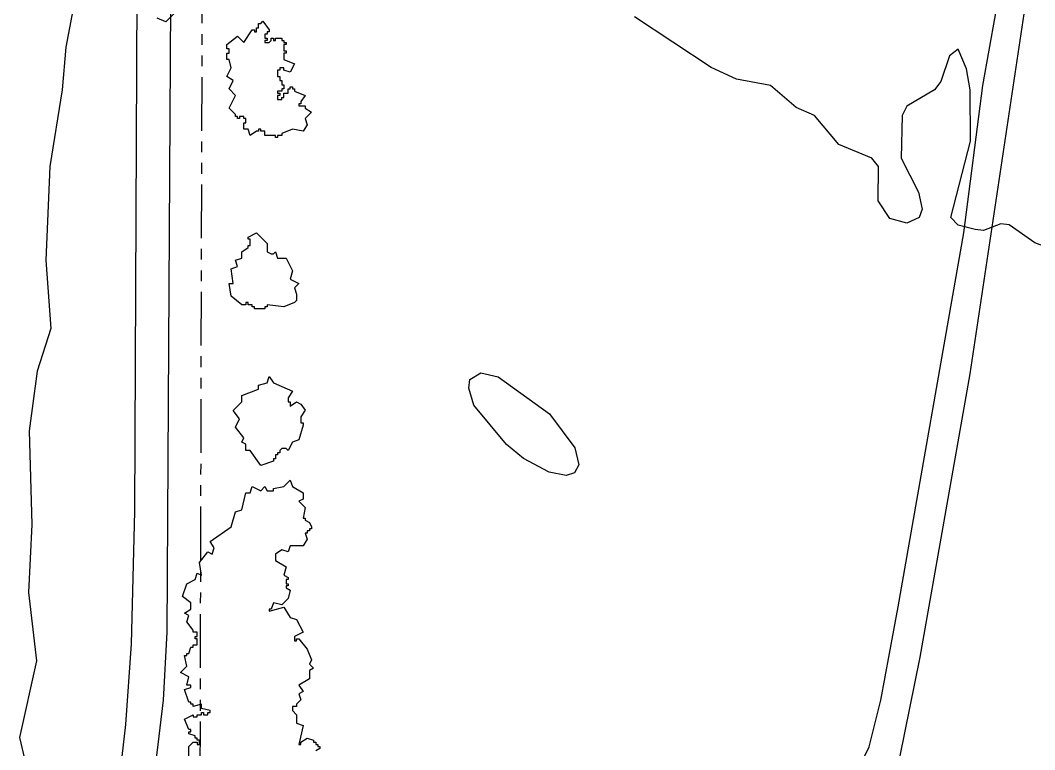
# Model space of a CAD drawing. Header units: metres. Extents: x -400 to 800, y -650 to 500.
# Drawn here: x -60 to 60, y -386.6 to -300.4 of the extents above; entities that cross this region are included whole.
import ezdxf

# ---------------------------------------------------------------- set-up
doc = ezdxf.new("R2010")
doc.units = ezdxf.units.M
doc.header["$LTSCALE"] = 2
doc.linetypes.add('PHANTOM', pattern=[6.35, 3.175, -0.635, 0.635, -0.635, 0.635, -0.635])
for name, color, linetype in [('SITE-PATH', 84, 'CONTINUOUS'), ('SITE-PROPERTY', 7, 'PHANTOM'), ('SITE-TREE-CANOPY', 94, 'CONTINUOUS'), ('TOPO-CONTOUR-MINOR', 9, 'CONTINUOUS')]:
    doc.layers.add(name, color=color, linetype=linetype)

msp = doc.modelspace()

# ---------------------------------------------------------------- linework, layer by layer
at = {"layer": 'SITE-PATH'}
for points in [[(-55.83, -582.54), (-55.17, -440.25), (-54.79, -432.44), (-53.82, -422.5), (-48.23, -389.85), (-47.52, -383.64), (-46.84, -374.13), (-46.45, -358.46), (-45.82, -218.32)], [(-41.82, -223.83), (-42.66, -372.73), (-43.12, -380.77), (-44.51, -392.58), (-46.86, -406.98), (-49.17, -418.66), (-50.32, -428.02), (-51.01, -436.67), (-51.79, -451.23), (-51.97, -458.75), (-52.24, -478.86), (-52.57, -531.23)], [(59.77, -292.49), (52.3, -342.19), (46.39, -375.7), (43.98, -387.57)], [(39.68, -387.77), (40.41, -386.31), (41.77, -380.78), (43.84, -369.74), (51.58, -325.52), (53.84, -308.09), (56.08, -295.53)]]:
    msp.add_lwpolyline(points, dxfattribs=at)
at = {"layer": 'SITE-PROPERTY'}
msp.add_lwpolyline([(105.15, -428.09), (52.27, -408.89), (39.96, -404.42), (30.12, -430.53), (-38.76, -402.34), (-38.3, -223.47)], dxfattribs=at)
at = {"layer": 'SITE-TREE-CANOPY'}
for points in [[(-30.82, -302.01), (-31.07, -302.01), (-31.07, -302.51), (-30.82, -302.51), (-30.82, -302.76), (-31.07, -302.76), (-31.07, -303.01), (-30.57, -303.01), (-30.32, -302.76), (-30.32, -302.51), (-30.07, -302.51), (-30.07, -302.76), (-29.82, -302.76), (-29.82, -302.51), (-29.07, -302.51), (-29.07, -302.76), (-28.82, -302.76), (-28.82, -303.01), (-28.57, -303.01), (-28.57, -303.25), (-28.82, -303.25), (-28.82, -304.01), (-28.57, -304.01), (-28.57, -304.25), (-28.82, -304.25), (-28.82, -305.01), (-27.57, -305.51), (-28.07, -306.51), (-28.82, -306.26), (-28.82, -306.01), (-29.32, -306.01), (-29.32, -306.26), (-29.57, -306.26), (-29.57, -307.01), (-29.32, -307.01), (-29.32, -307.51), (-29.07, -307.51), (-29.07, -308), (-28.82, -308), (-28.82, -308.5), (-29.07, -308.5), (-29.07, -308.76), (-29.57, -308.76), (-29.57, -309), (-29.32, -309), (-29.32, -309.26), (-29.57, -309.26), (-29.57, -309.76), (-29.07, -309.76), (-29.07, -309.5), (-28.82, -309.5), (-28.82, -309), (-28.32, -309), (-28.32, -308.5), (-28.07, -308.5), (-28.07, -308.26), (-27.82, -308.26), (-27.82, -308.5), (-27.57, -308.5), (-27.57, -308.76), (-26.32, -309.26), (-26.82, -310), (-26.82, -310.26), (-27.07, -310.26), (-27.07, -310.5), (-26.32, -310.51), (-26.32, -310.76), (-25.57, -311.26), (-26.32, -312.01), (-26.07, -312.75), (-26.57, -313.51), (-27.82, -313.25), (-29.07, -313.75), (-29.07, -314.01), (-29.57, -314.01), (-29.57, -314.25), (-29.82, -314.25), (-29.82, -314.01), (-31.07, -314.01), (-31.07, -313.51), (-31.57, -313.51), (-31.57, -313.25), (-31.82, -313.25), (-31.82, -313.51), (-32.07, -313.51), (-32.82, -314.01), (-33.07, -313.25), (-33.57, -313.25), (-33.57, -312.51), (-33.32, -312.51), (-33.32, -312.01), (-33.57, -312.01), (-33.57, -311.76), (-34.07, -311.76), (-34.07, -312.01), (-34.32, -312.01), (-34.32, -311.76), (-34.57, -311.76), (-34.57, -311.51), (-35.32, -310.76), (-34.57, -309.26), (-35.32, -308.5), (-34.82, -307.51), (-35.57, -307.01), (-35.07, -306.01), (-35.32, -305.01), (-35.57, -305.01), (-35.57, -304.25), (-35.32, -304.25), (-35.32, -303.75), (-35.57, -303.75), (-35.57, -303.26), (-34.32, -302.26), (-33.57, -303.01), (-32.57, -301.51), (-32.32, -301.51), (-32.32, -301.76), (-32.07, -301.76), (-32.07, -301.26), (-31.82, -301.26), (-31.82, -300.76), (-31.57, -300.76), (-31.32, -300.5), (-30.57, -301.51), (-30.57, -301.76), (-30.82, -301.76)], [(-30.82, -326.76), (-30.82, -327.76), (-30.32, -328), (-30.07, -328), (-29.82, -327.76), (-29.57, -328.5), (-28.57, -328.5), (-27.82, -330), (-28.07, -331.01), (-27.07, -331.51), (-27.57, -332.01), (-27.32, -332.75), (-27.32, -333.51), (-27.57, -333.75), (-28.82, -334.25), (-30.82, -334.01), (-30.82, -334.25), (-31.07, -334.25), (-31.07, -334.51), (-32.32, -334.51), (-32.32, -334.25), (-32.57, -334.25), (-32.57, -334.01), (-33.07, -334.01), (-33.07, -333.75), (-33.32, -333.75), (-33.32, -334.01), (-33.82, -334.01), (-35.07, -333.01), (-35.32, -331.51), (-34.82, -331.51), (-35.07, -329.76), (-34.32, -329.5), (-34.57, -328.76), (-33.82, -328.5), (-33.82, -327.76), (-33.07, -327.26), (-33.07, -327.01), (-32.82, -327.01), (-32.82, -326.26), (-33.07, -326.26), (-33.07, -326.01), (-32.07, -325.51)], [(-28.32, -345.51), (-28.07, -345.51), (-28.07, -346.01), (-27.32, -345.51), (-26.82, -345.76), (-26.32, -346.5), (-26.82, -347.26), (-26.82, -348), (-26.57, -348), (-26.57, -348.26), (-27.07, -350.01), (-27.82, -350.26), (-28.32, -351.26), (-28.57, -351.01), (-29.07, -351.01), (-29.32, -351.26), (-29.32, -351.51), (-29.57, -351.51), (-29.57, -351.75), (-29.82, -351.75), (-29.82, -352.25), (-30.07, -352.25), (-30.07, -352.51), (-31.57, -353.01), (-32.82, -351.26), (-33.32, -351.26), (-33.32, -350.51), (-33.82, -350.26), (-33.57, -349.76), (-34.57, -348.5), (-34.07, -347.5), (-34.82, -346.51), (-33.82, -345.51), (-33.82, -344.75), (-31.82, -344.01), (-31.82, -343.51), (-30.82, -343.25), (-30.57, -342.51), (-30.07, -343.25), (-27.82, -344.25), (-28.32, -345.01)]]:
    msp.add_lwpolyline(points, close=True, dxfattribs=at)
msp.add_lwpolyline([(-40.07, -387.5), (-40.07, -386.26), (-39.57, -385.76), (-39.07, -385.76), (-39.07, -386.01), (-38.82, -386.01), (-38.82, -385.51), (-39.07, -385.51), (-39.07, -385.25), (-39.32, -385.25), (-39.32, -385.01), (-40.07, -384.75), (-40.07, -384.51), (-39.82, -384.51), (-39.82, -384.25), (-40.07, -384.25), (-40.57, -383.01), (-39.57, -382.51), (-39.57, -382.75), (-39.07, -382.75), (-39.07, -382.51), (-38.57, -382.51), (-38.57, -382.25), (-38.32, -382.25), (-38.32, -382.51), (-37.82, -382.51), (-37.82, -382.25), (-37.57, -382.25), (-37.57, -382.01), (-38.57, -381.76), (-38.57, -381.26), (-39.57, -381.51), (-39.57, -381.26), (-39.82, -381.26), (-39.82, -381.01), (-40.07, -381.01), (-40.57, -379.5), (-39.82, -379.26), (-39.82, -379), (-40.32, -379), (-40.07, -378), (-41.07, -377.51), (-40.32, -376.76), (-40.57, -375.51), (-40.32, -375.51), (-40.32, -375.25), (-40.07, -375.25), (-39.82, -374.51), (-39.57, -374.51), (-39.57, -374.25), (-39.07, -374.25), (-39.07, -373.51), (-39.32, -373.51), (-39.32, -373.25), (-39.07, -373.25), (-39.07, -372.75), (-39.57, -372.75), (-39.57, -372.51), (-40.32, -371.51), (-40.07, -370.76), (-40.57, -370.5), (-39.82, -370), (-39.82, -369.26), (-40.82, -368.5), (-40.32, -367.01), (-39.32, -366.51), (-39.07, -365.75), (-38.57, -366.01), (-38.82, -364.51), (-37.82, -363.25), (-37.32, -363.51), (-37.07, -362.75), (-37.57, -362.01), (-35.07, -360.26), (-34.57, -358.5), (-33.82, -358.26), (-33.32, -356.26), (-32.82, -356.26), (-32.57, -355.51), (-31.57, -356.01), (-31.07, -355.51), (-30.82, -356.01), (-30.07, -356.01), (-30.07, -355.76), (-28.82, -355.51), (-28.07, -354.76), (-27.82, -355.51), (-26.57, -356.26), (-26.57, -357), (-27.07, -357.26), (-26.32, -358), (-26.57, -359.26), (-26.32, -359.26), (-26.32, -359.51), (-25.82, -359.76), (-25.57, -360.26), (-25.57, -360.51), (-25.82, -360.51), (-25.82, -360.76), (-26.07, -360.76), (-26.07, -361.01), (-26.32, -361.01), (-26.07, -361.75), (-26.57, -362.51), (-28.07, -362.51), (-28.32, -363.25), (-29.07, -363.01), (-29.82, -363.51), (-29.82, -364.25), (-28.57, -365.01), (-28.82, -366.01), (-28.32, -366.26), (-28.32, -366.5), (-28.57, -366.5), (-28.57, -367), (-28.32, -367), (-28.32, -367.26), (-28.57, -367.26), (-28.57, -367.5), (-28.07, -367.76), (-28.32, -368.76), (-29.07, -369.51), (-30.07, -369.26), (-30.32, -370.01), (-30.57, -370.01), (-30.57, -370.26), (-28.82, -369.76), (-28.07, -371.01), (-27.32, -371.25), (-26.57, -372.75), (-27.57, -373.25), (-27.57, -373.75), (-27.32, -373.75), (-27.32, -373.51), (-27.07, -373.51), (-26.07, -374.76), (-25.57, -376), (-25.82, -376.5), (-25.32, -377), (-25.82, -377.26), (-25.82, -378.26), (-27.07, -379.01), (-26.57, -379.76), (-27.07, -380.01), (-26.82, -380.75), (-27.32, -381.25), (-27.32, -381.51), (-27.82, -381.51), (-27.82, -382.01), (-27.32, -382.51), (-27.32, -383.51), (-26.57, -383.76), (-27.07, -386), (-26.82, -386), (-26.82, -385.76), (-26.07, -385.26), (-25.32, -385.5), (-25.32, -385.76), (-25.07, -385.76), (-25.07, -386), (-24.82, -386), (-24.82, -386.26), (-24.57, -386.26), (-24.57, -386.5), (-25.07, -386.76)], dxfattribs=at)
at = {"layer": 'TOPO-CONTOUR-MINOR'}
for points in [[(-51.21, -285.44), (-54.64, -303.57), (-55.04, -308.61), (-56.5, -317.68), (-57, -328.76), (-56.39, -336.82), (-58.03, -341.86), (-58.97, -348.92), (-58.63, -360), (-59.03, -368.06), (-58.1, -376.12), (-60.09, -385.19), (-59.38, -388.21), (-55.9, -391.39), (-54.89, -393.01), (-53.52, -397.28), (-53.33, -399.3), (-54.88, -404.33), (-59.17, -409.37), (-60.01, -412.39), (-59.56, -421.46), (-59.79, -445.65), (-60.46, -452.7)], [(-41.79, -299.59), (-42.8, -300.56), (-43.81, -300.14)], [(64.01, -328.19), (59.98, -326.68), (56.95, -324.55), (55.95, -324.43), (53.93, -325.24), (52.92, -325.13), (50.91, -324.6), (50.06, -323.72), (52.37, -314.66), (52.36, -308.61), (51.92, -306.14), (50.91, -303.81), (49.9, -304.58), (48.88, -307.6), (48.11, -308.61), (44.86, -310.55), (44.28, -311.63), (44.17, -316.67), (46.25, -320.7), (46.66, -322.72), (46.32, -323.72), (44.86, -324.38), (42.85, -323.81), (41.47, -321.71), (41.49, -317.68), (40.7, -316.67), (36.8, -315.08), (33.92, -311.63), (31.76, -310.7), (28.74, -308.09), (24.71, -307.36), (21.69, -305.97), (12.62, -299.97)]]:
    msp.add_lwpolyline(points, dxfattribs=at)
msp.add_lwpolyline([(-6.82, -342.87), (-5.52, -342.08), (-3.5, -342.54), (2.6, -346.9), (5.58, -350.93), (6.05, -352.95), (5.56, -353.91), (4.56, -354.21), (2.54, -353.82), (-0.48, -352.18), (-2.5, -350.53), (-6.35, -345.89), (-6.96, -343.88)], close=True, dxfattribs=at)

doc.saveas('drawing.dxf')
